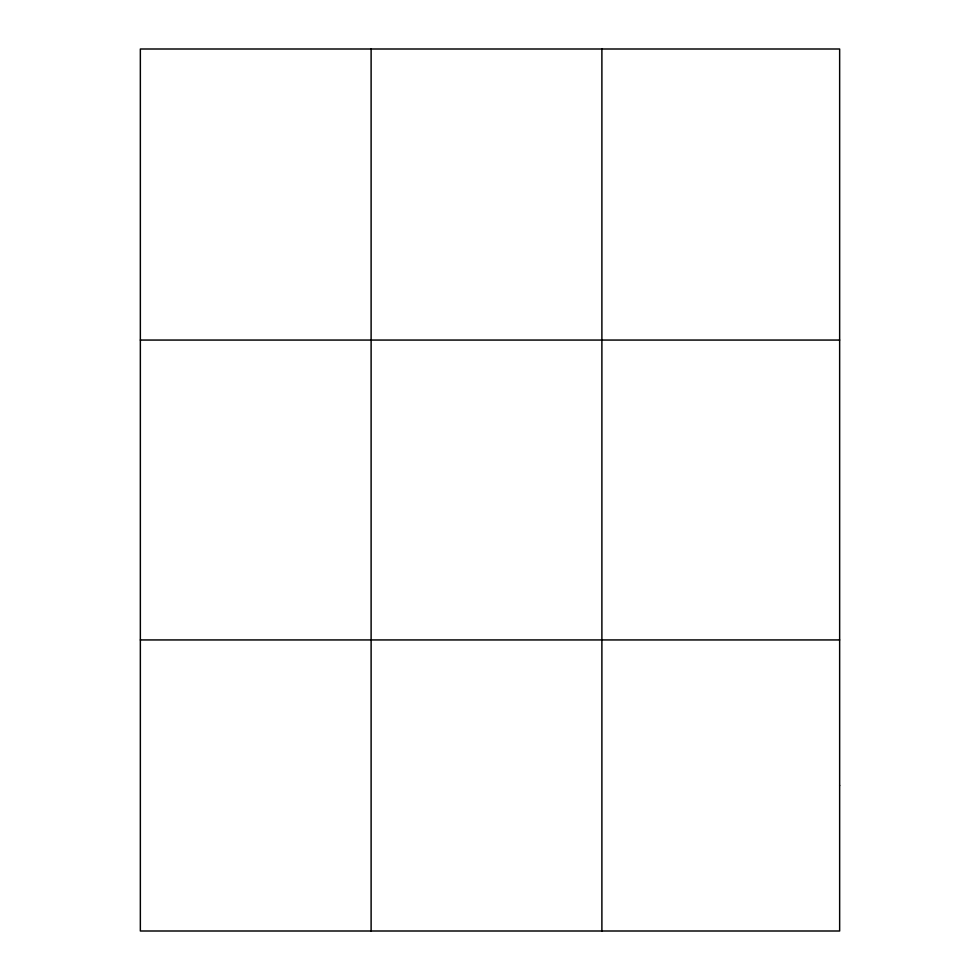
<?xml version="1.0" encoding="UTF-8"?>
<svg xmlns="http://www.w3.org/2000/svg" width="980" height="980" viewBox="0 0 980 980"><rect width="100%" height="100%" fill="white"/><g stroke="black" fill="none" stroke-linecap="round" stroke-linejoin="round"><path stroke-width="1.47" d="M371.114 931L371.114 49M601.892 931L601.892 49M140.348 340.06L839.652 340.06M140.348 639.94L839.652 639.94M839.652 785.47L839.652 931L140.348 931L140.348 49L839.652 49L839.652 785.47"/></g></svg>
